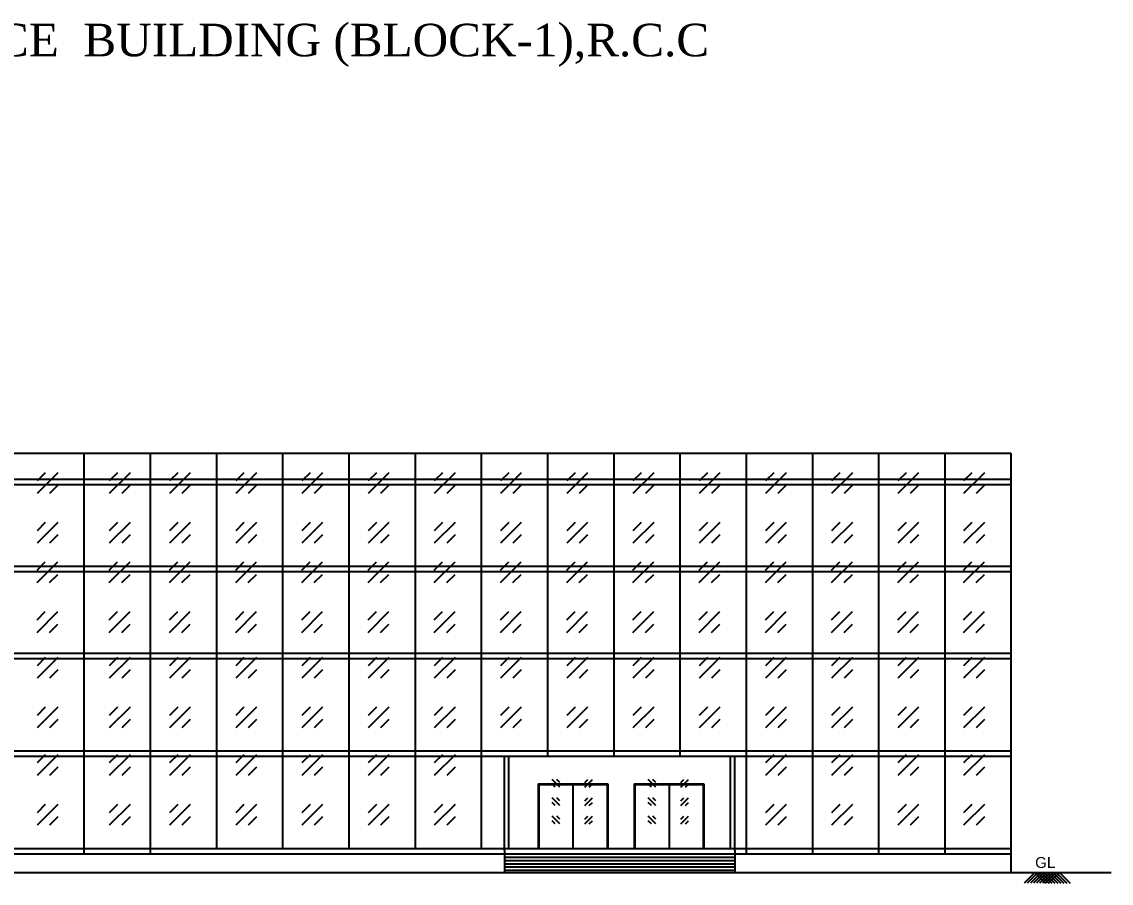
# Model space of a CAD drawing. Header units: metres. Extents: x 3229 to 14086, y -2906 to 1156.
# Drawn here: x 14019.1 to 14069.3, y -2724.7 to -2685 of the extents above; entities that cross this region are included whole.
import ezdxf

# ---------------------------------------------------------------- set-up
doc = ezdxf.new("R2010")
doc.units = ezdxf.units.M
doc.header["$MEASUREMENT"] = 0
doc.styles.add('i', font='romantic.ttf')
doc.styles.get("Standard").update_dxf_attribs({"font": 'arial.ttf'})

# ---------------------------------------------------------------- blocks, each defined once
blk = doc.blocks.new('GL')
at = {"ltscale": 0.2}
for p, q in [((10818685.39, -1728572.497), (10818684.898, -1728572.997)), ((10818685.53, -1728572.497), (10818685.038, -1728572.997)), ((10818685.671, -1728572.497), (10818685.178, -1728572.997)), ((10818685.811, -1728572.497), (10818685.319, -1728572.997)), ((10818685.39, -1728572.497), (10818685.882, -1728572.997)), ((10818685.951, -1728572.497), (10818685.459, -1728572.997)), ((10818685.53, -1728572.497), (10818686.023, -1728572.997)), ((10818686.092, -1728572.497), (10818685.599, -1728572.997)), ((10818685.671, -1728572.497), (10818686.163, -1728572.997)), ((10818686.232, -1728572.497), (10818685.74, -1728572.997)), ((10818685.811, -1728572.497), (10818686.304, -1728572.997)), ((10818686.373, -1728572.497), (10818685.88, -1728572.997)), ((10818685.951, -1728572.497), (10818686.444, -1728572.997)), ((10818686.513, -1728572.497), (10818686.02, -1728572.997)), ((10818686.092, -1728572.497), (10818686.584, -1728572.997)), ((10818686.232, -1728572.497), (10818686.725, -1728572.997)), ((10818686.373, -1728572.497), (10818686.865, -1728572.997)), ((10818686.513, -1728572.497), (10818687.005, -1728572.997))]:
    blk.add_line(p, q, dxfattribs=at)
at = {"ltscale": 0.2, "insert": (10818685.398, -1728571.794), "char_height": 0.5, "attachment_point": 1}
blk.add_mtext_dynamic_manual_height_columns('GL', width=6.23407, gutter_width=15, heights=[1.613], dxfattribs=at)

msp = doc.modelspace()

# ---------------------------------------------------------------- hatches: boundary and pattern name
at = {"ltscale": 0.2}
h = msp.add_hatch(dxfattribs=at)
h.set_pattern_fill('GOST_GLASS', color=0, scale=0.27)
h.set_pattern_definition([(45, (-29196462.7873, 4664351.4465), (2.29102597104, 0), [1.35, -1.89]), (45, (-29196462.2145, 4664351.4465), (2.29102597104, 0), [0.54, -2.7]), (45, (-29196462.7873, 4664352.0193), (2.29102597104, 0), [0.54, -2.7])])
edge = h.paths.add_edge_path()
edge.add_line((14021.578, -2708.949), (14021.578, -2705.537))
edge.add_line((14021.578, -2705.537), (14019.299, -2705.537))
edge.add_line((14019.299, -2705.537), (14019.299, -2709.346))
edge.add_line((14019.299, -2709.346), (14021.578, -2709.346))
h = msp.add_hatch(dxfattribs=at)
h.set_pattern_fill('GOST_GLASS', color=0, scale=0.27)
h.set_pattern_definition([(45, (-29196459.4576, 4664351.4465), (2.29102597104, 0), [1.35, -1.89]), (45, (-29196458.8848, 4664351.4465), (2.29102597104, 0), [0.54, -2.7]), (45, (-29196459.4576, 4664352.0193), (2.29102597104, 0), [0.54, -2.7])])
edge = h.paths.add_edge_path()
edge.add_line((14024.907, -2708.949), (14024.907, -2705.537))
edge.add_line((14024.907, -2705.537), (14022.628, -2705.537))
edge.add_line((14022.628, -2705.537), (14022.628, -2709.346))
edge.add_line((14022.628, -2709.346), (14024.907, -2709.346))
h = msp.add_hatch(dxfattribs=at)
h.set_pattern_fill('GOST_GLASS', color=0, scale=0.27)
h.set_pattern_definition([(45, (-29196456.6873, 4664351.4465), (2.29102597104, 0), [1.35, -1.89]), (45, (-29196456.1145, 4664351.4465), (2.29102597104, 0), [0.54, -2.7]), (45, (-29196456.6873, 4664352.0193), (2.29102597104, 0), [0.54, -2.7])])
edge = h.paths.add_edge_path()
edge.add_line((14027.678, -2708.949), (14027.678, -2705.537))
edge.add_line((14027.678, -2705.537), (14025.399, -2705.537))
edge.add_line((14025.399, -2705.537), (14025.399, -2709.346))
edge.add_line((14025.399, -2709.346), (14027.678, -2709.346))
h = msp.add_hatch(dxfattribs=at)
h.set_pattern_fill('GOST_GLASS', color=0, scale=0.27)
h.set_pattern_definition([(45, (-29196453.6373, 4664351.4465), (2.29102597104, 0), [1.35, -1.89]), (45, (-29196453.0645, 4664351.4465), (2.29102597104, 0), [0.54, -2.7]), (45, (-29196453.6373, 4664352.0193), (2.29102597104, 0), [0.54, -2.7])])
edge = h.paths.add_edge_path()
edge.add_line((14030.728, -2708.949), (14030.728, -2705.537))
edge.add_line((14030.728, -2705.537), (14028.449, -2705.537))
edge.add_line((14028.449, -2705.537), (14028.449, -2709.346))
edge.add_line((14028.449, -2709.346), (14030.728, -2709.346))
h = msp.add_hatch(dxfattribs=at)
h.set_pattern_fill('GOST_GLASS', color=0, scale=0.27)
h.set_pattern_definition([(45, (-29196450.5873, 4664351.4465), (2.29102597104, 0), [1.35, -1.89]), (45, (-29196450.0145, 4664351.4465), (2.29102597104, 0), [0.54, -2.7]), (45, (-29196450.5873, 4664352.0193), (2.29102597104, 0), [0.54, -2.7])])
edge = h.paths.add_edge_path()
edge.add_line((14033.778, -2708.949), (14033.778, -2705.537))
edge.add_line((14033.778, -2705.537), (14031.499, -2705.537))
edge.add_line((14031.499, -2705.537), (14031.499, -2709.346))
edge.add_line((14031.499, -2709.346), (14033.778, -2709.346))
h = msp.add_hatch(dxfattribs=at)
h.set_pattern_fill('GOST_GLASS', color=0, scale=0.27)
h.set_pattern_definition([(45, (-29196447.5373, 4664351.4465), (2.29102597104, 0), [1.35, -1.89]), (45, (-29196446.9645, 4664351.4465), (2.29102597104, 0), [0.54, -2.7]), (45, (-29196447.5373, 4664352.0193), (2.29102597104, 0), [0.54, -2.7])])
edge = h.paths.add_edge_path()
edge.add_line((14036.828, -2708.949), (14036.828, -2705.537))
edge.add_line((14036.828, -2705.537), (14034.549, -2705.537))
edge.add_line((14034.549, -2705.537), (14034.549, -2709.346))
edge.add_line((14034.549, -2709.346), (14036.828, -2709.346))
h = msp.add_hatch(dxfattribs=at)
h.set_pattern_fill('GOST_GLASS', color=0, scale=0.27)
h.set_pattern_definition([(45, (-29196444.4873, 4664351.4465), (2.29102597104, 0), [1.35, -1.89]), (45, (-29196443.9145, 4664351.4465), (2.29102597104, 0), [0.54, -2.7]), (45, (-29196444.4873, 4664352.0193), (2.29102597104, 0), [0.54, -2.7])])
edge = h.paths.add_edge_path()
edge.add_line((14039.878, -2708.949), (14039.878, -2705.537))
edge.add_line((14039.878, -2705.537), (14037.599, -2705.537))
edge.add_line((14037.599, -2705.537), (14037.599, -2709.346))
edge.add_line((14037.599, -2709.346), (14039.878, -2709.346))
h = msp.add_hatch(dxfattribs=at)
h.set_pattern_fill('GOST_GLASS', color=0, scale=0.27)
h.set_pattern_definition([(45, (-29196441.4373, 4664351.4465), (2.29102597104, 0), [1.35, -1.89]), (45, (-29196440.8645, 4664351.4465), (2.29102597104, 0), [0.54, -2.7]), (45, (-29196441.4373, 4664352.0193), (2.29102597104, 0), [0.54, -2.7])])
edge = h.paths.add_edge_path()
edge.add_line((14042.928, -2708.949), (14042.928, -2705.537))
edge.add_line((14042.928, -2705.537), (14040.649, -2705.537))
edge.add_line((14040.649, -2705.537), (14040.649, -2709.346))
edge.add_line((14040.649, -2709.346), (14042.928, -2709.346))
h = msp.add_hatch(dxfattribs=at)
h.set_pattern_fill('GOST_GLASS', color=0, scale=0.27)
h.set_pattern_definition([(45, (-29196438.3873, 4664351.4465), (2.29102597104, 0), [1.35, -1.89]), (45, (-29196437.8145, 4664351.4465), (2.29102597104, 0), [0.54, -2.7]), (45, (-29196438.3873, 4664352.0193), (2.29102597104, 0), [0.54, -2.7])])
edge = h.paths.add_edge_path()
edge.add_line((14045.978, -2708.949), (14045.978, -2705.537))
edge.add_line((14045.978, -2705.537), (14043.699, -2705.537))
edge.add_line((14043.699, -2705.537), (14043.699, -2709.346))
edge.add_line((14043.699, -2709.346), (14045.978, -2709.346))
h = msp.add_hatch(dxfattribs=at)
h.set_pattern_fill('GOST_GLASS', color=0, scale=0.27)
h.set_pattern_definition([(45, (-29196435.3373, 4664351.4465), (2.29102597104, 0), [1.35, -1.89]), (45, (-29196434.7645, 4664351.4465), (2.29102597104, 0), [0.54, -2.7]), (45, (-29196435.3373, 4664352.0193), (2.29102597104, 0), [0.54, -2.7])])
edge = h.paths.add_edge_path()
edge.add_line((14049.028, -2708.949), (14049.028, -2705.537))
edge.add_line((14049.028, -2705.537), (14046.749, -2705.537))
edge.add_line((14046.749, -2705.537), (14046.749, -2709.346))
edge.add_line((14046.749, -2709.346), (14049.028, -2709.346))
h = msp.add_hatch(dxfattribs=at)
h.set_pattern_fill('GOST_GLASS', color=0, scale=0.27)
h.set_pattern_definition([(45, (-29196432.2873, 4664351.4465), (2.29102597104, 0), [1.35, -1.89]), (45, (-29196431.7145, 4664351.4465), (2.29102597104, 0), [0.54, -2.7]), (45, (-29196432.2873, 4664352.0193), (2.29102597104, 0), [0.54, -2.7])])
edge = h.paths.add_edge_path()
edge.add_line((14052.078, -2708.949), (14052.078, -2705.537))
edge.add_line((14052.078, -2705.537), (14049.799, -2705.537))
edge.add_line((14049.799, -2705.537), (14049.799, -2709.346))
edge.add_line((14049.799, -2709.346), (14052.078, -2709.346))
h = msp.add_hatch(dxfattribs=at)
h.set_pattern_fill('GOST_GLASS', color=0, scale=0.27)
h.set_pattern_definition([(45, (-29196429.2373, 4664351.4465), (2.29102597104, 0), [1.35, -1.89]), (45, (-29196428.6645, 4664351.4465), (2.29102597104, 0), [0.54, -2.7]), (45, (-29196429.2373, 4664352.0193), (2.29102597104, 0), [0.54, -2.7])])
edge = h.paths.add_edge_path()
edge.add_line((14055.128, -2708.949), (14055.128, -2705.537))
edge.add_line((14055.128, -2705.537), (14052.849, -2705.537))
edge.add_line((14052.849, -2705.537), (14052.849, -2709.346))
edge.add_line((14052.849, -2709.346), (14055.128, -2709.346))
h = msp.add_hatch(dxfattribs=at)
h.set_pattern_fill('GOST_GLASS', color=0, scale=0.27)
h.set_pattern_definition([(45, (-29196426.1873, 4664351.4465), (2.29102597104, 0), [1.35, -1.89]), (45, (-29196425.6145, 4664351.4465), (2.29102597104, 0), [0.54, -2.7]), (45, (-29196426.1873, 4664352.0193), (2.29102597104, 0), [0.54, -2.7])])
edge = h.paths.add_edge_path()
edge.add_line((14058.178, -2708.949), (14058.178, -2705.537))
edge.add_line((14058.178, -2705.537), (14055.899, -2705.537))
edge.add_line((14055.899, -2705.537), (14055.899, -2709.346))
edge.add_line((14055.899, -2709.346), (14058.178, -2709.346))
h = msp.add_hatch(dxfattribs=at)
h.set_pattern_fill('GOST_GLASS', color=0, scale=0.27)
h.set_pattern_definition([(45, (-29196423.1373, 4664351.4465), (2.29102597104, 0), [1.35, -1.89]), (45, (-29196422.5645, 4664351.4465), (2.29102597104, 0), [0.54, -2.7]), (45, (-29196423.1373, 4664352.0193), (2.29102597104, 0), [0.54, -2.7])])
edge = h.paths.add_edge_path()
edge.add_line((14061.228, -2708.949), (14061.228, -2705.537))
edge.add_line((14061.228, -2705.537), (14058.949, -2705.537))
edge.add_line((14058.949, -2705.537), (14058.949, -2709.346))
edge.add_line((14058.949, -2709.346), (14061.228, -2709.346))
h = msp.add_hatch(dxfattribs=at)
h.set_pattern_fill('GOST_GLASS', color=0, scale=0.27)
h.set_pattern_definition([(45, (-29196420.1069, 4664351.4465), (2.29102597104, 0), [1.35, -1.89]), (45, (-29196419.5341, 4664351.4465), (2.29102597104, 0), [0.54, -2.7]), (45, (-29196420.1069, 4664352.0193), (2.29102597104, 0), [0.54, -2.7])])
edge = h.paths.add_edge_path()
edge.add_line((14064.258, -2708.949), (14064.258, -2705.537))
edge.add_line((14064.258, -2705.537), (14061.979, -2705.537))
edge.add_line((14061.979, -2705.537), (14061.979, -2709.346))
edge.add_line((14061.979, -2709.346), (14064.258, -2709.346))
h = msp.add_hatch(dxfattribs=at)
h.set_pattern_fill('GOST_GLASS', color=0, scale=0.27)
h.set_pattern_definition([(45, (-29196462.8028, 4664347.3218), (2.29102597104, 0), [1.35, -1.89]), (45, (-29196462.23, 4664347.3218), (2.29102597104, 0), [0.54, -2.7]), (45, (-29196462.8028, 4664347.8945), (2.29102597104, 0), [0.54, -2.7])])
edge = h.paths.add_edge_path()
edge.add_line((14021.562, -2713.074), (14021.562, -2709.662))
edge.add_line((14021.562, -2709.662), (14019.283, -2709.662))
edge.add_line((14019.283, -2709.662), (14019.283, -2713.471))
edge.add_line((14019.283, -2713.471), (14021.562, -2713.471))
h = msp.add_hatch(dxfattribs=at)
h.set_pattern_fill('GOST_GLASS', color=0, scale=0.27)
h.set_pattern_definition([(45, (-29196459.4731, 4664347.3218), (2.29102597104, 0), [1.35, -1.89]), (45, (-29196458.9004, 4664347.3218), (2.29102597104, 0), [0.54, -2.7]), (45, (-29196459.4731, 4664347.8945), (2.29102597104, 0), [0.54, -2.7])])
edge = h.paths.add_edge_path()
edge.add_line((14024.892, -2713.074), (14024.892, -2709.662))
edge.add_line((14024.892, -2709.662), (14022.613, -2709.662))
edge.add_line((14022.613, -2709.662), (14022.613, -2713.471))
edge.add_line((14022.613, -2713.471), (14024.892, -2713.471))
h = msp.add_hatch(dxfattribs=at)
h.set_pattern_fill('GOST_GLASS', color=0, scale=0.27)
h.set_pattern_definition([(45, (-29196456.7028, 4664347.3218), (2.29102597104, 0), [1.35, -1.89]), (45, (-29196456.13, 4664347.3218), (2.29102597104, 0), [0.54, -2.7]), (45, (-29196456.7028, 4664347.8945), (2.29102597104, 0), [0.54, -2.7])])
edge = h.paths.add_edge_path()
edge.add_line((14027.662, -2713.074), (14027.662, -2709.662))
edge.add_line((14027.662, -2709.662), (14025.383, -2709.662))
edge.add_line((14025.383, -2709.662), (14025.383, -2713.471))
edge.add_line((14025.383, -2713.471), (14027.662, -2713.471))
h = msp.add_hatch(dxfattribs=at)
h.set_pattern_fill('GOST_GLASS', color=0, scale=0.27)
h.set_pattern_definition([(45, (-29196453.6528, 4664347.3218), (2.29102597104, 0), [1.35, -1.89]), (45, (-29196453.08, 4664347.3218), (2.29102597104, 0), [0.54, -2.7]), (45, (-29196453.6528, 4664347.8945), (2.29102597104, 0), [0.54, -2.7])])
edge = h.paths.add_edge_path()
edge.add_line((14030.712, -2713.074), (14030.712, -2709.662))
edge.add_line((14030.712, -2709.662), (14028.433, -2709.662))
edge.add_line((14028.433, -2709.662), (14028.433, -2713.471))
edge.add_line((14028.433, -2713.471), (14030.712, -2713.471))
h = msp.add_hatch(dxfattribs=at)
h.set_pattern_fill('GOST_GLASS', color=0, scale=0.27)
h.set_pattern_definition([(45, (-29196450.6028, 4664347.3218), (2.29102597104, 0), [1.35, -1.89]), (45, (-29196450.03, 4664347.3218), (2.29102597104, 0), [0.54, -2.7]), (45, (-29196450.6028, 4664347.8945), (2.29102597104, 0), [0.54, -2.7])])
edge = h.paths.add_edge_path()
edge.add_line((14033.762, -2713.074), (14033.762, -2709.662))
edge.add_line((14033.762, -2709.662), (14031.483, -2709.662))
edge.add_line((14031.483, -2709.662), (14031.483, -2713.471))
edge.add_line((14031.483, -2713.471), (14033.762, -2713.471))
h = msp.add_hatch(dxfattribs=at)
h.set_pattern_fill('GOST_GLASS', color=0, scale=0.27)
h.set_pattern_definition([(45, (-29196447.5528, 4664347.3218), (2.29102597104, 0), [1.35, -1.89]), (45, (-29196446.98, 4664347.3218), (2.29102597104, 0), [0.54, -2.7]), (45, (-29196447.5528, 4664347.8945), (2.29102597104, 0), [0.54, -2.7])])
edge = h.paths.add_edge_path()
edge.add_line((14036.812, -2713.074), (14036.812, -2709.662))
edge.add_line((14036.812, -2709.662), (14034.533, -2709.662))
edge.add_line((14034.533, -2709.662), (14034.533, -2713.471))
edge.add_line((14034.533, -2713.471), (14036.812, -2713.471))
h = msp.add_hatch(dxfattribs=at)
h.set_pattern_fill('GOST_GLASS', color=0, scale=0.27)
h.set_pattern_definition([(45, (-29196444.5028, 4664347.3218), (2.29102597104, 0), [1.35, -1.89]), (45, (-29196443.93, 4664347.3218), (2.29102597104, 0), [0.54, -2.7]), (45, (-29196444.5028, 4664347.8945), (2.29102597104, 0), [0.54, -2.7])])
edge = h.paths.add_edge_path()
edge.add_line((14039.862, -2713.074), (14039.862, -2709.662))
edge.add_line((14039.862, -2709.662), (14037.583, -2709.662))
edge.add_line((14037.583, -2709.662), (14037.583, -2713.471))
edge.add_line((14037.583, -2713.471), (14039.862, -2713.471))
h = msp.add_hatch(dxfattribs=at)
h.set_pattern_fill('GOST_GLASS', color=0, scale=0.27)
h.set_pattern_definition([(45, (-29196441.4528, 4664347.3218), (2.29102597104, 0), [1.35, -1.89]), (45, (-29196440.88, 4664347.3218), (2.29102597104, 0), [0.54, -2.7]), (45, (-29196441.4528, 4664347.8945), (2.29102597104, 0), [0.54, -2.7])])
edge = h.paths.add_edge_path()
edge.add_line((14042.912, -2713.074), (14042.912, -2709.662))
edge.add_line((14042.912, -2709.662), (14040.633, -2709.662))
edge.add_line((14040.633, -2709.662), (14040.633, -2713.471))
edge.add_line((14040.633, -2713.471), (14042.912, -2713.471))
h = msp.add_hatch(dxfattribs=at)
h.set_pattern_fill('GOST_GLASS', color=0, scale=0.27)
h.set_pattern_definition([(45, (-29196438.4028, 4664347.3218), (2.29102597104, 0), [1.35, -1.89]), (45, (-29196437.83, 4664347.3218), (2.29102597104, 0), [0.54, -2.7]), (45, (-29196438.4028, 4664347.8945), (2.29102597104, 0), [0.54, -2.7])])
edge = h.paths.add_edge_path()
edge.add_line((14045.962, -2713.074), (14045.962, -2709.662))
edge.add_line((14045.962, -2709.662), (14043.683, -2709.662))
edge.add_line((14043.683, -2709.662), (14043.683, -2713.471))
edge.add_line((14043.683, -2713.471), (14045.962, -2713.471))
h = msp.add_hatch(dxfattribs=at)
h.set_pattern_fill('GOST_GLASS', color=0, scale=0.27)
h.set_pattern_definition([(45, (-29196435.3528, 4664347.3218), (2.29102597104, 0), [1.35, -1.89]), (45, (-29196434.78, 4664347.3218), (2.29102597104, 0), [0.54, -2.7]), (45, (-29196435.3528, 4664347.8945), (2.29102597104, 0), [0.54, -2.7])])
edge = h.paths.add_edge_path()
edge.add_line((14049.012, -2713.074), (14049.012, -2709.662))
edge.add_line((14049.012, -2709.662), (14046.733, -2709.662))
edge.add_line((14046.733, -2709.662), (14046.733, -2713.471))
edge.add_line((14046.733, -2713.471), (14049.012, -2713.471))
h = msp.add_hatch(dxfattribs=at)
h.set_pattern_fill('GOST_GLASS', color=0, scale=0.27)
h.set_pattern_definition([(45, (-29196432.3028, 4664347.3218), (2.29102597104, 0), [1.35, -1.89]), (45, (-29196431.73, 4664347.3218), (2.29102597104, 0), [0.54, -2.7]), (45, (-29196432.3028, 4664347.8945), (2.29102597104, 0), [0.54, -2.7])])
edge = h.paths.add_edge_path()
edge.add_line((14052.062, -2713.074), (14052.062, -2709.662))
edge.add_line((14052.062, -2709.662), (14049.783, -2709.662))
edge.add_line((14049.783, -2709.662), (14049.783, -2713.471))
edge.add_line((14049.783, -2713.471), (14052.062, -2713.471))
h = msp.add_hatch(dxfattribs=at)
h.set_pattern_fill('GOST_GLASS', color=0, scale=0.27)
h.set_pattern_definition([(45, (-29196429.2528, 4664347.3218), (2.29102597104, 0), [1.35, -1.89]), (45, (-29196428.68, 4664347.3218), (2.29102597104, 0), [0.54, -2.7]), (45, (-29196429.2528, 4664347.8945), (2.29102597104, 0), [0.54, -2.7])])
edge = h.paths.add_edge_path()
edge.add_line((14055.112, -2713.074), (14055.112, -2709.662))
edge.add_line((14055.112, -2709.662), (14052.833, -2709.662))
edge.add_line((14052.833, -2709.662), (14052.833, -2713.471))
edge.add_line((14052.833, -2713.471), (14055.112, -2713.471))
h = msp.add_hatch(dxfattribs=at)
h.set_pattern_fill('GOST_GLASS', color=0, scale=0.27)
h.set_pattern_definition([(45, (-29196426.2028, 4664347.3218), (2.29102597104, 0), [1.35, -1.89]), (45, (-29196425.63, 4664347.3218), (2.29102597104, 0), [0.54, -2.7]), (45, (-29196426.2028, 4664347.8945), (2.29102597104, 0), [0.54, -2.7])])
edge = h.paths.add_edge_path()
edge.add_line((14058.162, -2713.074), (14058.162, -2709.662))
edge.add_line((14058.162, -2709.662), (14055.883, -2709.662))
edge.add_line((14055.883, -2709.662), (14055.883, -2713.471))
edge.add_line((14055.883, -2713.471), (14058.162, -2713.471))
h = msp.add_hatch(dxfattribs=at)
h.set_pattern_fill('GOST_GLASS', color=0, scale=0.27)
h.set_pattern_definition([(45, (-29196423.1528, 4664347.3218), (2.29102597104, 0), [1.35, -1.89]), (45, (-29196422.58, 4664347.3218), (2.29102597104, 0), [0.54, -2.7]), (45, (-29196423.1528, 4664347.8945), (2.29102597104, 0), [0.54, -2.7])])
edge = h.paths.add_edge_path()
edge.add_line((14061.212, -2713.074), (14061.212, -2709.662))
edge.add_line((14061.212, -2709.662), (14058.933, -2709.662))
edge.add_line((14058.933, -2709.662), (14058.933, -2713.471))
edge.add_line((14058.933, -2713.471), (14061.212, -2713.471))
h = msp.add_hatch(dxfattribs=at)
h.set_pattern_fill('GOST_GLASS', color=0, scale=0.27)
h.set_pattern_definition([(45, (-29196420.1224, 4664347.3218), (2.29102597104, 0), [1.35, -1.89]), (45, (-29196419.5496, 4664347.3218), (2.29102597104, 0), [0.54, -2.7]), (45, (-29196420.1224, 4664347.8945), (2.29102597104, 0), [0.54, -2.7])])
edge = h.paths.add_edge_path()
edge.add_line((14064.243, -2713.074), (14064.243, -2709.662))
edge.add_line((14064.243, -2709.662), (14061.964, -2709.662))
edge.add_line((14061.964, -2709.662), (14061.964, -2713.471))
edge.add_line((14061.964, -2713.471), (14064.243, -2713.471))
h = msp.add_hatch(dxfattribs=at)
h.set_pattern_fill('GOST_GLASS', color=0, scale=0.27)
h.set_pattern_definition([(45, (-29196462.7873, 4664342.9374), (2.29102597104, 0), [1.35, -1.89]), (45, (-29196462.2145, 4664342.9374), (2.29102597104, 0), [0.54, -2.7]), (45, (-29196462.7873, 4664343.5102), (2.29102597104, 0), [0.54, -2.7])])
edge = h.paths.add_edge_path()
edge.add_line((14021.578, -2717.458), (14021.578, -2714.046))
edge.add_line((14021.578, -2714.046), (14019.299, -2714.046))
edge.add_line((14019.299, -2714.046), (14019.299, -2717.855))
edge.add_line((14019.299, -2717.855), (14021.578, -2717.855))
h = msp.add_hatch(dxfattribs=at)
h.set_pattern_fill('GOST_GLASS', color=0, scale=0.27)
h.set_pattern_definition([(45, (-29196459.4576, 4664342.9374), (2.29102597104, 0), [1.35, -1.89]), (45, (-29196458.8848, 4664342.9374), (2.29102597104, 0), [0.54, -2.7]), (45, (-29196459.4576, 4664343.5102), (2.29102597104, 0), [0.54, -2.7])])
edge = h.paths.add_edge_path()
edge.add_line((14024.907, -2717.458), (14024.907, -2714.046))
edge.add_line((14024.907, -2714.046), (14022.628, -2714.046))
edge.add_line((14022.628, -2714.046), (14022.628, -2717.855))
edge.add_line((14022.628, -2717.855), (14024.907, -2717.855))
h = msp.add_hatch(dxfattribs=at)
h.set_pattern_fill('GOST_GLASS', color=0, scale=0.27)
h.set_pattern_definition([(45, (-29196456.6873, 4664342.9374), (2.29102597104, 0), [1.35, -1.89]), (45, (-29196456.1145, 4664342.9374), (2.29102597104, 0), [0.54, -2.7]), (45, (-29196456.6873, 4664343.5102), (2.29102597104, 0), [0.54, -2.7])])
edge = h.paths.add_edge_path()
edge.add_line((14027.678, -2717.458), (14027.678, -2714.046))
edge.add_line((14027.678, -2714.046), (14025.399, -2714.046))
edge.add_line((14025.399, -2714.046), (14025.399, -2717.855))
edge.add_line((14025.399, -2717.855), (14027.678, -2717.855))
h = msp.add_hatch(dxfattribs=at)
h.set_pattern_fill('GOST_GLASS', color=0, scale=0.27)
h.set_pattern_definition([(45, (-29196453.6373, 4664342.9374), (2.29102597104, 0), [1.35, -1.89]), (45, (-29196453.0645, 4664342.9374), (2.29102597104, 0), [0.54, -2.7]), (45, (-29196453.6373, 4664343.5102), (2.29102597104, 0), [0.54, -2.7])])
edge = h.paths.add_edge_path()
edge.add_line((14030.728, -2717.458), (14030.728, -2714.046))
edge.add_line((14030.728, -2714.046), (14028.449, -2714.046))
edge.add_line((14028.449, -2714.046), (14028.449, -2717.855))
edge.add_line((14028.449, -2717.855), (14030.728, -2717.855))
h = msp.add_hatch(dxfattribs=at)
h.set_pattern_fill('GOST_GLASS', color=0, scale=0.27)
h.set_pattern_definition([(45, (-29196450.5873, 4664342.9374), (2.29102597104, 0), [1.35, -1.89]), (45, (-29196450.0145, 4664342.9374), (2.29102597104, 0), [0.54, -2.7]), (45, (-29196450.5873, 4664343.5102), (2.29102597104, 0), [0.54, -2.7])])
edge = h.paths.add_edge_path()
edge.add_line((14033.778, -2717.458), (14033.778, -2714.046))
edge.add_line((14033.778, -2714.046), (14031.499, -2714.046))
edge.add_line((14031.499, -2714.046), (14031.499, -2717.855))
edge.add_line((14031.499, -2717.855), (14033.778, -2717.855))
h = msp.add_hatch(dxfattribs=at)
h.set_pattern_fill('GOST_GLASS', color=0, scale=0.27)
h.set_pattern_definition([(45, (-29196447.5373, 4664342.9374), (2.29102597104, 0), [1.35, -1.89]), (45, (-29196446.9645, 4664342.9374), (2.29102597104, 0), [0.54, -2.7]), (45, (-29196447.5373, 4664343.5102), (2.29102597104, 0), [0.54, -2.7])])
edge = h.paths.add_edge_path()
edge.add_line((14036.828, -2717.458), (14036.828, -2714.046))
edge.add_line((14036.828, -2714.046), (14034.549, -2714.046))
edge.add_line((14034.549, -2714.046), (14034.549, -2717.855))
edge.add_line((14034.549, -2717.855), (14036.828, -2717.855))
h = msp.add_hatch(dxfattribs=at)
h.set_pattern_fill('GOST_GLASS', color=0, scale=0.27)
h.set_pattern_definition([(45, (-29196444.4873, 4664342.9374), (2.29102597104, 0), [1.35, -1.89]), (45, (-29196443.9145, 4664342.9374), (2.29102597104, 0), [0.54, -2.7]), (45, (-29196444.4873, 4664343.5102), (2.29102597104, 0), [0.54, -2.7])])
edge = h.paths.add_edge_path()
edge.add_line((14039.878, -2717.458), (14039.878, -2714.046))
edge.add_line((14039.878, -2714.046), (14037.599, -2714.046))
edge.add_line((14037.599, -2714.046), (14037.599, -2717.855))
edge.add_line((14037.599, -2717.855), (14039.878, -2717.855))
h = msp.add_hatch(dxfattribs=at)
h.set_pattern_fill('GOST_GLASS', color=0, scale=0.27)
h.set_pattern_definition([(45, (-29196441.4373, 4664342.9374), (2.29102597104, 0), [1.35, -1.89]), (45, (-29196440.8645, 4664342.9374), (2.29102597104, 0), [0.54, -2.7]), (45, (-29196441.4373, 4664343.5102), (2.29102597104, 0), [0.54, -2.7])])
edge = h.paths.add_edge_path()
edge.add_line((14042.928, -2717.458), (14042.928, -2714.046))
edge.add_line((14042.928, -2714.046), (14040.649, -2714.046))
edge.add_line((14040.649, -2714.046), (14040.649, -2717.855))
edge.add_line((14040.649, -2717.855), (14042.928, -2717.855))
h = msp.add_hatch(dxfattribs=at)
h.set_pattern_fill('GOST_GLASS', color=0, scale=0.27)
h.set_pattern_definition([(45, (-29196438.3873, 4664342.9374), (2.29102597104, 0), [1.35, -1.89]), (45, (-29196437.8145, 4664342.9374), (2.29102597104, 0), [0.54, -2.7]), (45, (-29196438.3873, 4664343.5102), (2.29102597104, 0), [0.54, -2.7])])
edge = h.paths.add_edge_path()
edge.add_line((14045.978, -2717.458), (14045.978, -2714.046))
edge.add_line((14045.978, -2714.046), (14043.699, -2714.046))
edge.add_line((14043.699, -2714.046), (14043.699, -2717.855))
edge.add_line((14043.699, -2717.855), (14045.978, -2717.855))
h = msp.add_hatch(dxfattribs=at)
h.set_pattern_fill('GOST_GLASS', color=0, scale=0.27)
h.set_pattern_definition([(45, (-29196435.3373, 4664342.9374), (2.29102597104, 0), [1.35, -1.89]), (45, (-29196434.7645, 4664342.9374), (2.29102597104, 0), [0.54, -2.7]), (45, (-29196435.3373, 4664343.5102), (2.29102597104, 0), [0.54, -2.7])])
edge = h.paths.add_edge_path()
edge.add_line((14049.028, -2717.458), (14049.028, -2714.046))
edge.add_line((14049.028, -2714.046), (14046.749, -2714.046))
edge.add_line((14046.749, -2714.046), (14046.749, -2717.855))
edge.add_line((14046.749, -2717.855), (14049.028, -2717.855))
h = msp.add_hatch(dxfattribs=at)
h.set_pattern_fill('GOST_GLASS', color=0, scale=0.27)
h.set_pattern_definition([(45, (-29196432.2873, 4664342.9374), (2.29102597104, 0), [1.35, -1.89]), (45, (-29196431.7145, 4664342.9374), (2.29102597104, 0), [0.54, -2.7]), (45, (-29196432.2873, 4664343.5102), (2.29102597104, 0), [0.54, -2.7])])
edge = h.paths.add_edge_path()
edge.add_line((14052.078, -2717.458), (14052.078, -2714.046))
edge.add_line((14052.078, -2714.046), (14049.799, -2714.046))
edge.add_line((14049.799, -2714.046), (14049.799, -2717.855))
edge.add_line((14049.799, -2717.855), (14052.078, -2717.855))
h = msp.add_hatch(dxfattribs=at)
h.set_pattern_fill('GOST_GLASS', color=0, scale=0.27)
h.set_pattern_definition([(45, (-29196429.2373, 4664342.9374), (2.29102597104, 0), [1.35, -1.89]), (45, (-29196428.6645, 4664342.9374), (2.29102597104, 0), [0.54, -2.7]), (45, (-29196429.2373, 4664343.5102), (2.29102597104, 0), [0.54, -2.7])])
edge = h.paths.add_edge_path()
edge.add_line((14055.128, -2717.458), (14055.128, -2714.046))
edge.add_line((14055.128, -2714.046), (14052.849, -2714.046))
edge.add_line((14052.849, -2714.046), (14052.849, -2717.855))
edge.add_line((14052.849, -2717.855), (14055.128, -2717.855))
h = msp.add_hatch(dxfattribs=at)
h.set_pattern_fill('GOST_GLASS', color=0, scale=0.27)
h.set_pattern_definition([(45, (-29196426.1873, 4664342.9374), (2.29102597104, 0), [1.35, -1.89]), (45, (-29196425.6145, 4664342.9374), (2.29102597104, 0), [0.54, -2.7]), (45, (-29196426.1873, 4664343.5102), (2.29102597104, 0), [0.54, -2.7])])
edge = h.paths.add_edge_path()
edge.add_line((14058.178, -2717.458), (14058.178, -2714.046))
edge.add_line((14058.178, -2714.046), (14055.899, -2714.046))
edge.add_line((14055.899, -2714.046), (14055.899, -2717.855))
edge.add_line((14055.899, -2717.855), (14058.178, -2717.855))
h = msp.add_hatch(dxfattribs=at)
h.set_pattern_fill('GOST_GLASS', color=0, scale=0.27)
h.set_pattern_definition([(45, (-29196423.1373, 4664342.9374), (2.29102597104, 0), [1.35, -1.89]), (45, (-29196422.5645, 4664342.9374), (2.29102597104, 0), [0.54, -2.7]), (45, (-29196423.1373, 4664343.5102), (2.29102597104, 0), [0.54, -2.7])])
edge = h.paths.add_edge_path()
edge.add_line((14061.228, -2717.458), (14061.228, -2714.046))
edge.add_line((14061.228, -2714.046), (14058.949, -2714.046))
edge.add_line((14058.949, -2714.046), (14058.949, -2717.855))
edge.add_line((14058.949, -2717.855), (14061.228, -2717.855))
h = msp.add_hatch(dxfattribs=at)
h.set_pattern_fill('GOST_GLASS', color=0, scale=0.27)
h.set_pattern_definition([(45, (-29196420.1069, 4664342.9374), (2.29102597104, 0), [1.35, -1.89]), (45, (-29196419.5341, 4664342.9374), (2.29102597104, 0), [0.54, -2.7]), (45, (-29196420.1069, 4664343.5102), (2.29102597104, 0), [0.54, -2.7])])
edge = h.paths.add_edge_path()
edge.add_line((14064.258, -2717.458), (14064.258, -2714.046))
edge.add_line((14064.258, -2714.046), (14061.979, -2714.046))
edge.add_line((14061.979, -2714.046), (14061.979, -2717.855))
edge.add_line((14061.979, -2717.855), (14064.258, -2717.855))
h = msp.add_hatch(dxfattribs=at)
h.set_pattern_fill('GOST_GLASS', color=0, scale=0.27)
h.set_pattern_definition([(45, (-29196462.7873, 4664338.4574), (2.29102597104, 0), [1.35, -1.89]), (45, (-29196462.2145, 4664338.4574), (2.29102597104, 0), [0.54, -2.7]), (45, (-29196462.7873, 4664339.0302), (2.29102597104, 0), [0.54, -2.7])])
edge = h.paths.add_edge_path()
edge.add_line((14021.578, -2721.938), (14021.578, -2718.526))
edge.add_line((14021.578, -2718.526), (14019.299, -2718.526))
edge.add_line((14019.299, -2718.526), (14019.299, -2722.335))
edge.add_line((14019.299, -2722.335), (14021.578, -2722.335))
h = msp.add_hatch(dxfattribs=at)
h.set_pattern_fill('GOST_GLASS', color=0, scale=0.27)
h.set_pattern_definition([(45, (-29196459.4576, 4664338.4574), (2.29102597104, 0), [1.35, -1.89]), (45, (-29196458.8848, 4664338.4574), (2.29102597104, 0), [0.54, -2.7]), (45, (-29196459.4576, 4664339.0302), (2.29102597104, 0), [0.54, -2.7])])
edge = h.paths.add_edge_path()
edge.add_line((14024.907, -2721.938), (14024.907, -2718.526))
edge.add_line((14024.907, -2718.526), (14022.628, -2718.526))
edge.add_line((14022.628, -2718.526), (14022.628, -2722.335))
edge.add_line((14022.628, -2722.335), (14024.907, -2722.335))
h = msp.add_hatch(dxfattribs=at)
h.set_pattern_fill('GOST_GLASS', color=0, scale=0.27)
h.set_pattern_definition([(45, (-29196456.6873, 4664338.4574), (2.29102597104, 0), [1.35, -1.89]), (45, (-29196456.1145, 4664338.4574), (2.29102597104, 0), [0.54, -2.7]), (45, (-29196456.6873, 4664339.0302), (2.29102597104, 0), [0.54, -2.7])])
edge = h.paths.add_edge_path()
edge.add_line((14027.678, -2721.938), (14027.678, -2718.526))
edge.add_line((14027.678, -2718.526), (14025.399, -2718.526))
edge.add_line((14025.399, -2718.526), (14025.399, -2722.335))
edge.add_line((14025.399, -2722.335), (14027.678, -2722.335))
h = msp.add_hatch(dxfattribs=at)
h.set_pattern_fill('GOST_GLASS', color=0, scale=0.27)
h.set_pattern_definition([(45, (-29196453.6373, 4664338.4574), (2.29102597104, 0), [1.35, -1.89]), (45, (-29196453.0645, 4664338.4574), (2.29102597104, 0), [0.54, -2.7]), (45, (-29196453.6373, 4664339.0302), (2.29102597104, 0), [0.54, -2.7])])
edge = h.paths.add_edge_path()
edge.add_line((14030.728, -2721.938), (14030.728, -2718.526))
edge.add_line((14030.728, -2718.526), (14028.449, -2718.526))
edge.add_line((14028.449, -2718.526), (14028.449, -2722.335))
edge.add_line((14028.449, -2722.335), (14030.728, -2722.335))
h = msp.add_hatch(dxfattribs=at)
h.set_pattern_fill('GOST_GLASS', color=0, scale=0.27)
h.set_pattern_definition([(45, (-29196450.5873, 4664338.4574), (2.29102597104, 0), [1.35, -1.89]), (45, (-29196450.0145, 4664338.4574), (2.29102597104, 0), [0.54, -2.7]), (45, (-29196450.5873, 4664339.0302), (2.29102597104, 0), [0.54, -2.7])])
edge = h.paths.add_edge_path()
edge.add_line((14033.778, -2721.938), (14033.778, -2718.526))
edge.add_line((14033.778, -2718.526), (14031.499, -2718.526))
edge.add_line((14031.499, -2718.526), (14031.499, -2722.335))
edge.add_line((14031.499, -2722.335), (14033.778, -2722.335))
h = msp.add_hatch(dxfattribs=at)
h.set_pattern_fill('GOST_GLASS', color=0, scale=0.27)
h.set_pattern_definition([(45, (-29196447.5373, 4664338.4574), (2.29102597104, 0), [1.35, -1.89]), (45, (-29196446.9645, 4664338.4574), (2.29102597104, 0), [0.54, -2.7]), (45, (-29196447.5373, 4664339.0302), (2.29102597104, 0), [0.54, -2.7])])
edge = h.paths.add_edge_path()
edge.add_line((14036.828, -2721.938), (14036.828, -2718.526))
edge.add_line((14036.828, -2718.526), (14034.549, -2718.526))
edge.add_line((14034.549, -2718.526), (14034.549, -2722.335))
edge.add_line((14034.549, -2722.335), (14036.828, -2722.335))
h = msp.add_hatch(dxfattribs=at)
h.set_pattern_fill('GOST_GLASS', color=0, scale=0.27)
h.set_pattern_definition([(45, (-29196444.4873, 4664338.4574), (2.29102597104, 0), [1.35, -1.89]), (45, (-29196443.9145, 4664338.4574), (2.29102597104, 0), [0.54, -2.7]), (45, (-29196444.4873, 4664339.0302), (2.29102597104, 0), [0.54, -2.7])])
edge = h.paths.add_edge_path()
edge.add_line((14039.878, -2721.938), (14039.878, -2718.526))
edge.add_line((14039.878, -2718.526), (14037.599, -2718.526))
edge.add_line((14037.599, -2718.526), (14037.599, -2722.335))
edge.add_line((14037.599, -2722.335), (14039.878, -2722.335))
h = msp.add_hatch(dxfattribs=at)
h.set_pattern_fill('GOST_GLASS', color=0, scale=0.27)
h.set_pattern_definition([(45, (-29196429.2373, 4664338.4574), (2.29102597104, 0), [1.35, -1.89]), (45, (-29196428.6645, 4664338.4574), (2.29102597104, 0), [0.54, -2.7]), (45, (-29196429.2373, 4664339.0302), (2.29102597104, 0), [0.54, -2.7])])
edge = h.paths.add_edge_path()
edge.add_line((14055.128, -2721.938), (14055.128, -2718.526))
edge.add_line((14055.128, -2718.526), (14052.849, -2718.526))
edge.add_line((14052.849, -2718.526), (14052.849, -2722.335))
edge.add_line((14052.849, -2722.335), (14055.128, -2722.335))
h = msp.add_hatch(dxfattribs=at)
h.set_pattern_fill('GOST_GLASS', color=0, scale=0.27)
h.set_pattern_definition([(45, (-29196426.1873, 4664338.4574), (2.29102597104, 0), [1.35, -1.89]), (45, (-29196425.6145, 4664338.4574), (2.29102597104, 0), [0.54, -2.7]), (45, (-29196426.1873, 4664339.0302), (2.29102597104, 0), [0.54, -2.7])])
edge = h.paths.add_edge_path()
edge.add_line((14058.178, -2721.938), (14058.178, -2718.526))
edge.add_line((14058.178, -2718.526), (14055.899, -2718.526))
edge.add_line((14055.899, -2718.526), (14055.899, -2722.335))
edge.add_line((14055.899, -2722.335), (14058.178, -2722.335))
h = msp.add_hatch(dxfattribs=at)
h.set_pattern_fill('GOST_GLASS', color=0, scale=0.27)
h.set_pattern_definition([(45, (-29196423.1373, 4664338.4574), (2.29102597104, 0), [1.35, -1.89]), (45, (-29196422.5645, 4664338.4574), (2.29102597104, 0), [0.54, -2.7]), (45, (-29196423.1373, 4664339.0302), (2.29102597104, 0), [0.54, -2.7])])
edge = h.paths.add_edge_path()
edge.add_line((14061.228, -2721.938), (14061.228, -2718.526))
edge.add_line((14061.228, -2718.526), (14058.949, -2718.526))
edge.add_line((14058.949, -2718.526), (14058.949, -2722.335))
edge.add_line((14058.949, -2722.335), (14061.228, -2722.335))
h = msp.add_hatch(dxfattribs=at)
h.set_pattern_fill('GOST_GLASS', color=0, scale=0.27)
h.set_pattern_definition([(45, (-29196420.1069, 4664338.4574), (2.29102597104, 0), [1.35, -1.89]), (45, (-29196419.5341, 4664338.4574), (2.29102597104, 0), [0.54, -2.7]), (45, (-29196420.1069, 4664339.0302), (2.29102597104, 0), [0.54, -2.7])])
edge = h.paths.add_edge_path()
edge.add_line((14064.258, -2721.938), (14064.258, -2718.526))
edge.add_line((14064.258, -2718.526), (14061.979, -2718.526))
edge.add_line((14061.979, -2718.526), (14061.979, -2722.335))
edge.add_line((14061.979, -2722.335), (14064.258, -2722.335))
h = msp.add_hatch(dxfattribs=at)
h.set_pattern_fill('GOST_GLASS', color=0, scale=0.1, angle=90)
h.set_pattern_definition([(135, (-10804732.2846, 1725824.04335), (1e-16, 0.848528137424), [0.5, -0.7]), (135, (-10804732.2846, 1725824.2555), (1e-16, 0.848528137424), [0.2, -1]), (135, (-10804732.49674, 1725824.04335), (1e-16, 0.848528137424), [0.2, -1])])
h.paths.add_polyline_path([(14044.201, -2719.637), (14043.223, -2719.637), (14043.223, -2722.369), (14044.201, -2722.369)])
h = msp.add_hatch(dxfattribs=at)
h.set_pattern_fill('GOST_GLASS', color=0, scale=0.1)
h.set_pattern_definition([(45, (-10804731.98603, 1725824.04335), (0.848528137424, 0), [0.5, -0.7]), (45, (-10804731.7739, 1725824.04335), (0.848528137424, 0), [0.2, -1]), (45, (-10804731.98603, 1725824.2555), (0.848528137424, 0), [0.2, -1])])
h.paths.add_polyline_path([(14044.786, -2719.637), (14045.687, -2719.637), (14045.687, -2722.369), (14044.786, -2722.369)])
h = msp.add_hatch(dxfattribs=at)
h.set_pattern_fill('GOST_GLASS', color=0, scale=0.1, angle=90)
h.set_pattern_definition([(135, (-10804727.8534, 1725824.04335), (1e-16, 0.848528137424), [0.5, -0.7]), (135, (-10804727.8534, 1725824.2555), (1e-16, 0.848528137424), [0.2, -1]), (135, (-10804728.0655, 1725824.04335), (1e-16, 0.848528137424), [0.2, -1])])
h.paths.add_polyline_path([(14048.632, -2719.637), (14047.655, -2719.637), (14047.655, -2722.369), (14048.632, -2722.369)])
h = msp.add_hatch(dxfattribs=at)
h.set_pattern_fill('GOST_GLASS', color=0, scale=0.1)
h.set_pattern_definition([(45, (-10804727.5548, 1725824.04335), (0.848528137424, 0), [0.5, -0.7]), (45, (-10804727.3427, 1725824.04335), (0.848528137424, 0), [0.2, -1]), (45, (-10804727.5548, 1725824.2555), (0.848528137424, 0), [0.2, -1])])
h.paths.add_polyline_path([(14049.217, -2719.637), (14050.118, -2719.637), (14050.118, -2722.369), (14049.217, -2722.369)])

# ---------------------------------------------------------------- linework, layer by layer
at = {"color": 0, "ltscale": 0.2}
for p, q in [((13899.994, -2704.882), (14064.675, -2704.882)), ((14021.994, -2723.342), (14021.994, -2704.882)), ((14025.044, -2723.342), (14025.044, -2704.882)), ((14028.094, -2723.092), (14028.094, -2704.882)), ((14031.144, -2723.092), (14031.144, -2704.882)), ((14034.194, -2723.092), (14034.194, -2704.882)), ((14037.244, -2723.092), (14037.244, -2704.882)), ((14040.294, -2723.092), (14040.294, -2704.882)), ((14043.344, -2718.852), (14043.344, -2704.882)), ((14046.394, -2718.852), (14046.394, -2704.882)), ((14049.444, -2718.852), (14049.444, -2704.882)), ((14052.494, -2723.342), (14052.494, -2704.882)), ((14055.544, -2723.342), (14055.544, -2704.882)), ((14058.594, -2723.342), (14058.594, -2704.882)), ((14061.644, -2723.342), (14061.644, -2704.882)), ((14064.675, -2704.882), (14064.675, -2724.192)), ((13899.994, -2706.082), (14064.675, -2706.082)), ((13899.994, -2706.332), (14064.675, -2706.332)), ((13899.994, -2710.087), (14064.675, -2710.087)), ((13899.994, -2710.337), (14064.675, -2710.337)), ((13899.994, -2714.092), (14064.675, -2714.092)), ((13899.994, -2714.342), (14064.675, -2714.342)), ((13899.994, -2718.592), (14064.675, -2718.592)), ((13899.994, -2718.842), (14064.675, -2718.842)), ((14041.344, -2723.192), (14041.344, -2718.852)), ((14041.544, -2723.092), (14041.544, -2718.852)), ((14051.757, -2723.092), (14051.757, -2718.852)), ((14051.957, -2723.192), (14051.957, -2718.852)), ((14042.895, -2720.112), (14046.103, -2720.112)), ((14042.895, -2720.112), (14042.895, -2723.092)), ((14042.924, -2720.142), (14046.074, -2720.142)), ((14042.924, -2720.142), (14042.924, -2723.092)), ((14044.499, -2720.142), (14044.499, -2723.092)), ((14046.074, -2720.142), (14046.074, -2723.092)), ((14046.103, -2720.112), (14046.103, -2723.092)), ((14047.326, -2720.112), (14050.534, -2720.112)), ((14047.326, -2720.112), (14047.326, -2723.092)), ((14047.355, -2720.142), (14050.505, -2720.142)), ((14047.355, -2720.142), (14047.355, -2723.092)), ((14048.93, -2720.142), (14048.93, -2723.092)), ((14050.505, -2720.142), (14050.505, -2723.092)), ((14050.534, -2720.112), (14050.534, -2723.092)), ((13899.994, -2723.092), (14064.675, -2723.092)), ((14041.344, -2723.192), (14041.344, -2724.192)), ((14051.957, -2723.192), (14051.957, -2724.192)), ((13899.994, -2723.342), (14064.675, -2723.342)), ((14041.344, -2723.492), (14051.957, -2723.492)), ((14041.344, -2723.642), (14051.957, -2723.642)), ((13899.994, -2724.192), (14064.675, -2724.192)), ((14041.344, -2723.792), (14051.957, -2723.792)), ((14041.344, -2723.942), (14051.957, -2723.942)), ((14041.344, -2724.092), (14051.957, -2724.092)), ((14064.675, -2724.192), (14069.293, -2724.192))]:
    msp.add_line(p, q, dxfattribs=at)

# ---------------------------------------------------------------- block references
at = {"color": 0}
msp.add_blockref('GL', (-10804619.609, 1725848.306), dxfattribs=at)

# ---------------------------------------------------------------- texts
at = {"color": 0, "insert": (13890.7, -2685.102), "char_height": 1.5, "width": 164.21929, "attachment_point": 1, "line_spacing_factor": 1.5, "style": 'i'}
msp.add_mtext("PLAN SHOWING  THE REVISED  CONSTRUCTION PLAN'S SECTION & ELEVATION OF  PROFESSIONAL CONSULTING OFFICE  BUILDING (BLOCK-1),R.C.C ROOF GROUND FLOOR POWER HOUSE BUILDING( BLOCK-2)", dxfattribs=at)

doc.saveas('drawing.dxf')
